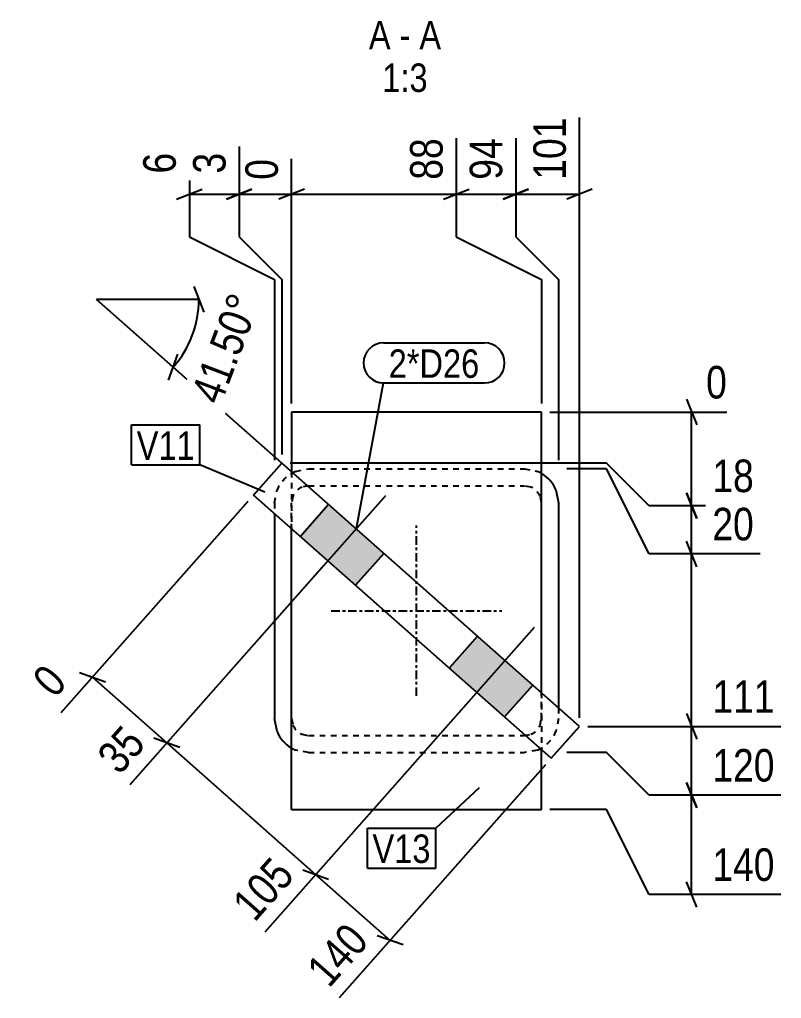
# Model space of a CAD drawing. Header units: millimetres. Extents: x 12 to 21002, y 7 to 413.
# Drawn here: x 15172.7 to 15441, y 7 to 351.9 of the extents above; entities that cross this region are included whole.
import ezdxf

# ---------------------------------------------------------------- set-up
doc = ezdxf.new("R2010")
doc.units = ezdxf.units.MM
doc.linetypes.add('DXK_LINE_DOT2', pattern=[3.9198, 1.9599, -1.9599])
doc.linetypes.add('DXK_LINE_DOT3', pattern=[5.9187, 2.979, -0.9799, 0.9799, -0.9799])
for name, color, linetype in [('MÅLSÆTNING', 7, 'Continuous'), ('STÅL', 7, 'Continuous'), ('TEKST', 7, 'Continuous')]:
    doc.layers.add(name, color=color, linetype=linetype)
doc.styles.add('Arial Narrow', font='ARIALN.TTF', dxfattribs={"height": 0.2})

msp = doc.modelspace()

# ---------------------------------------------------------------- hatches: boundary and pattern name
at = {"layer": 'STÅL', "linetype": 'Continuous'}
for points in [[(15271.59, 169.8), (15291.06, 152.57), (15301, 163.81), (15281.52, 181.03)], [(15324.01, 123.42), (15343.48, 106.19), (15353.42, 117.42), (15333.95, 134.65)]]:
    msp.add_hatch(color=96, dxfattribs=at).paths.add_polyline_path(points)

# ---------------------------------------------------------------- linework, layer by layer
at = {"layer": 'MÅLSÆTNING', "color": 7, "linetype": 'Continuous'}
for p, q in [((15369.9, 105.84), (15369.9, 317.42)), ((15232.5, 307.16), (15232.5, 275.38)), ((15250.05, 307.16), (15250.05, 275.38)), ((15326.5, 310.1), (15326.5, 275.38)), ((15326.5, 310.1), (15326.5, 275.38)), ((15347.5, 310.1), (15347.5, 275.38)), ((15347.5, 310.1), (15347.5, 275.38)), ((15268.5, 216.61), (15268.5, 302.79)), ((15268.5, 216.61), (15268.5, 302.79)), ((15228, 288.58), (15237, 292.18)), ((15232.5, 290.38), (15250.05, 290.38)), ((15245.55, 288.58), (15254.55, 292.18)), ((15250.05, 290.38), (15268.5, 290.38)), ((15273, 292.18), (15264, 288.58)), ((15273, 292.18), (15264, 288.58)), ((15268.5, 290.38), (15326.5, 290.38)), ((15322, 288.58), (15331, 292.18)), ((15326.5, 290.38), (15347.5, 290.38)), ((15343, 288.58), (15352, 292.18)), ((15347.5, 290.38), (15369.9, 290.38)), ((15374.4, 292.18), (15365.4, 288.58)), ((15326.5, 275.38), (15356.5, 260.38)), ((15326.5, 275.38), (15356.5, 260.38)), ((15347.5, 275.38), (15362.5, 260.38)), ((15347.5, 275.38), (15362.5, 260.38)), ((15262.5, 260.38), (15262.5, 196.61)), ((15265.05, 260.38), (15265.05, 198.61)), ((15265.05, 260.38), (15265.05, 198.61)), ((15356.5, 260.38), (15356.5, 216.61)), ((15356.5, 260.38), (15356.5, 216.61)), ((15362.5, 260.38), (15362.5, 196.61)), ((15362.5, 260.38), (15362.5, 196.61)), ((15234.03, 257.81), (15237.63, 248.81)), ((15235.83, 253.31), (15199.83, 253.31)), ((15226.79, 229.46), (15199.83, 253.31)), ((15225.16, 224.89), (15228.43, 234.02)), ((15275.11, 186.71), (15226.79, 229.46)), ((15407.6, 218.11), (15411.2, 209.11)), ((15359.5, 213.61), (15421.81, 213.61)), ((15409.4, 180.61), (15409.4, 213.61)), ((15379.4, 195.61), (15268.05, 195.61)), ((15379.4, 195.61), (15268.05, 195.61)), ((15379.4, 193.61), (15365.5, 193.61)), ((15379.4, 193.61), (15365.5, 193.61)), ((15394.4, 180.61), (15379.4, 195.61)), ((15394.4, 180.61), (15379.4, 195.61)), ((15394.4, 163.61), (15379.4, 193.61)), ((15394.4, 163.61), (15379.4, 193.61)), ((15411.2, 176.11), (15407.6, 185.11)), ((15407.6, 185.11), (15411.2, 176.11)), ((15253.12, 182.13), (15187.22, 107.65)), ((15433.5, 180.61), (15394.4, 180.61)), ((15433.5, 180.61), (15394.4, 180.61)), ((15409.4, 163.61), (15409.4, 180.61)), ((15411.2, 159.11), (15407.6, 168.11)), ((15411.2, 159.11), (15407.6, 168.11)), ((15433.5, 163.61), (15394.4, 163.61)), ((15433.5, 163.61), (15394.4, 163.61)), ((15409.4, 102.84), (15409.4, 163.61)), ((15279.33, 158.94), (15211.49, 82.25)), ((15193.78, 121.85), (15202.91, 118.58)), ((15198.34, 120.22), (15224.56, 97.02)), ((15331.76, 112.56), (15259.07, 30.39)), ((15407.6, 107.34), (15411.2, 98.34)), ((15407.6, 107.34), (15411.2, 98.34)), ((15372.9, 102.84), (15440.81, 102.84)), ((15372.9, 102.84), (15440.81, 102.84)), ((15409.4, 78.61), (15409.4, 102.84)), ((15229.12, 95.39), (15219.99, 98.66)), ((15224.56, 97.02), (15276.98, 50.64)), ((15379.4, 93.61), (15365.5, 93.61)), ((15379.4, 93.61), (15365.5, 93.61)), ((15394.4, 78.61), (15379.4, 93.61)), ((15394.4, 78.61), (15379.4, 93.61)), ((15357.97, 89.36), (15285.28, 7.2)), ((15411.2, 74.11), (15407.6, 83.11)), ((15407.6, 83.11), (15411.2, 74.11)), ((15440.81, 78.61), (15394.4, 78.61)), ((15440.81, 78.61), (15394.4, 78.61)), ((15409.4, 43.61), (15409.4, 78.61)), ((15379.4, 73.61), (15359.5, 73.61)), ((15394.4, 43.61), (15379.4, 73.61)), ((15272.42, 52.28), (15281.55, 49.01)), ((15272.42, 52.28), (15281.55, 49.01)), ((15276.98, 50.64), (15303.2, 27.45)), ((15411.2, 39.11), (15407.6, 48.11)), ((15440.81, 43.61), (15394.4, 43.61)), ((15307.76, 25.82), (15298.63, 29.08))]:
    msp.add_line(p, q, dxfattribs=at)
msp.add_arc((15199.83, 253.31), 36, 318.5, 0, dxfattribs=at)
at = {"layer": 'STÅL', "color": 2, "linetype": 'Continuous'}
for p, q in [((15268.5, 213.61), (15268.5, 192.55)), ((15356.5, 213.61), (15268.5, 213.61)), ((15356.5, 114.7), (15356.5, 213.61)), ((15255.11, 184.38), (15265.05, 195.61)), ((15369.9, 102.84), (15265.05, 195.61)), ((15359.96, 91.61), (15255.11, 184.38)), ((15361.59, 186.2), (15362.5, 181.61)), ((15362.5, 181.61), (15362.5, 109.39)), ((15262.5, 177.84), (15262.5, 105.61)), ((15268.5, 73.61), (15268.5, 172.53)), ((15263.41, 101.02), (15262.5, 105.61)), ((15359.96, 91.61), (15369.9, 102.84)), ((15356.5, 73.61), (15356.5, 94.67)), ((15268.5, 73.61), (15356.5, 73.61))]:
    msp.add_line(p, q, dxfattribs=at)
at = {"layer": 'STÅL', "color": 7, "linetype": 'DXK_LINE_DOT2'}
for p, q in [((15269.91, 192.7), (15274.5, 193.61)), ((15274.5, 193.61), (15350.5, 193.61)), ((15350.5, 193.61), (15355.09, 192.7)), ((15268.5, 192.55), (15268.5, 172.53)), ((15274.5, 187.61), (15272.2, 187.15)), ((15274.5, 187.61), (15350.5, 187.61)), ((15352.8, 187.15), (15350.5, 187.61)), ((15262.5, 181.61), (15263.41, 186.2)), ((15268.96, 183.91), (15268.5, 181.61)), ((15356.5, 181.61), (15356.04, 183.91)), ((15262.5, 181.61), (15262.5, 177.84)), ((15268.5, 105.61), (15268.5, 181.61)), ((15356.5, 105.61), (15356.5, 181.61)), ((15356.5, 114.7), (15356.5, 94.67)), ((15362.5, 109.39), (15362.5, 105.61)), ((15268.5, 105.61), (15268.96, 103.32)), ((15356.04, 103.32), (15356.5, 105.61)), ((15362.5, 105.61), (15361.59, 101.02)), ((15272.2, 100.07), (15274.5, 99.61)), ((15350.5, 99.61), (15352.8, 100.07)), ((15274.5, 99.61), (15350.5, 99.61)), ((15274.5, 93.61), (15269.91, 94.52)), ((15274.5, 93.61), (15350.5, 93.61)), ((15355.09, 94.52), (15350.5, 93.61))]:
    msp.add_line(p, q, dxfattribs=at)
at = {"layer": 'STÅL', "color": 96, "linetype": 'Continuous'}
for p, q in [((15301.57, 184.07), (15245.25, 120.41)), ((15281.52, 181.03), (15271.59, 169.8)), ((15301, 163.81), (15291.06, 152.57)), ((15353.99, 137.69), (15297.67, 74.03)), ((15333.95, 134.65), (15324.01, 123.42)), ((15353.42, 117.42), (15343.48, 106.19))]:
    msp.add_line(p, q, dxfattribs=at)
at = {"layer": 'STÅL', "color": 7, "linetype": 'DXK_LINE_DOT3'}
for p, q in [((15312.5, 113.61), (15312.5, 173.61)), ((15282.5, 143.61), (15342.5, 143.61))]:
    msp.add_line(p, q, dxfattribs=at)
at = {"layer": 'STÅL', "color": 7, "linetype": 'DXK_LINE_DOT2'}
for centre, radius, start, end in [((15274.5, 181.61), 12, 112.5, 157.5), ((15350.5, 181.61), 12, 59.376, 67.5), ((15274.5, 181.61), 6, 112.5, 157.5), ((15350.5, 181.61), 6, 22.5, 67.5), ((15274.5, 105.61), 6, 202.5, 247.5), ((15350.5, 105.61), 6, 292.5, 337.5), ((15350.5, 105.61), 12, 292.5, 337.5), ((15274.5, 105.61), 12, 239.4262, 247.5)]:
    msp.add_arc(centre, radius, start, end, dxfattribs=at)
at = {"layer": 'STÅL', "color": 2, "linetype": 'Continuous'}
for centre, start, end in [((15350.5, 181.61), 22.5, 59.376), ((15274.5, 105.61), 202.5, 239.4262)]:
    msp.add_arc(centre, 12, start, end, dxfattribs=at)
at = {"layer": 'TEKST', "color": 7, "linetype": 'Continuous'}
for p, q in [((15300.9, 237.98), (15336.47, 237.98)), ((15291.33, 172.65), (15300.9, 223.88)), ((15300.9, 223.88), (15336.47, 223.88)), ((15212.15, 209.07), (15236.22, 209.07)), ((15212.15, 194.97), (15212.15, 209.07)), ((15236.22, 194.97), (15236.22, 209.07)), ((15212.15, 194.97), (15236.22, 194.97)), ((15259.05, 185.35), (15236.22, 194.97)), ((15334.61, 81.16), (15319.26, 67.04)), ((15295.2, 67.04), (15319.26, 67.04)), ((15295.2, 52.94), (15295.2, 67.04)), ((15319.26, 52.94), (15319.26, 67.04)), ((15295.2, 52.94), (15319.26, 52.94))]:
    msp.add_line(p, q, dxfattribs=at)
for centre, start, end in [((15300.9, 230.93), 90, 270), ((15336.47, 230.93), 270, 90)]:
    msp.add_arc(centre, 7.05, start, end, dxfattribs=at)

# ---------------------------------------------------------------- wipeouts: each hides what was drawn before it
at = {"color": 0, "linetype": 'Continuous'}
for points, layer in [([(15433.71, 183.01), (15433.71, 199.81), (15414.29, 199.81), (15414.29, 183.01)], 'MÅLSÆTNING'), ([(15441.02, 105.24), (15441.02, 122.04), (15414.29, 122.04), (15414.29, 105.24)], 'MÅLSÆTNING'), ([(15441.02, 81.01), (15441.02, 97.81), (15414.29, 97.81), (15414.29, 81.01)], 'MÅLSÆTNING'), ([(15441.02, 46.01), (15441.02, 62.81), (15414.29, 62.81), (15414.29, 46.01)], 'MÅLSÆTNING'), ([(15303.39, 341.42), (15303.39, 351.92), (15295.72, 351.92), (15295.72, 341.42)], 'TEKST'), ([(15310.36, 341.42), (15310.36, 351.92), (15306.54, 351.92), (15306.54, 341.42)], 'TEKST'), ([(15321.18, 341.42), (15321.18, 351.92), (15313.51, 351.92), (15313.51, 341.42)], 'TEKST'), ([(15316.45, 326.42), (15316.45, 336.92), (15300.45, 336.92), (15300.45, 326.42)], 'TEKST')]:
    msp.add_wipeout(points, dxfattribs=at).dxf.layer = layer
at = {"color": 0}
msp.add_wipeout([(15334.67, 225.68), (15334.67, 236.18), (15302.7, 236.18), (15302.7, 225.68)], dxfattribs=at).dxf.layer = 'TEKST'

# ---------------------------------------------------------------- next in the draw order: texts
at = {"layer": 'MÅLSÆTNING', "color": 3, "linetype": 'Continuous', "style": 'Arial Narrow'}
for s, p in [('18', (15416.69, 185.41)), ('111', (15416.69, 107.64)), ('120', (15416.69, 83.41)), ('140', (15416.69, 48.41))]:
    msp.add_text(s, height=11.453, dxfattribs=at).set_placement(p)
at = {"layer": 'TEKST', "color": 3, "linetype": 'Continuous', "style": 'Arial Narrow'}
for s, height, p in [('A', 10.02, (15295.72, 341.42)), ('A', 10.02, (15313.51, 341.42)), ('-', 10.02, (15306.54, 341.42)), ('1:3', 10.021, (15300.45, 326.42))]:
    msp.add_text(s, height=height, dxfattribs=at).set_placement(p)

# ---------------------------------------------------------------- next in the draw order: wipeouts: each hides what was drawn before it
at = {"color": 0, "linetype": 'Continuous'}
for points in [[(15367.5, 319.82), (15350.7, 319.82), (15350.7, 293.08), (15367.5, 293.08)], [(15266.1, 305.19), (15249.3, 305.19), (15249.3, 293.08), (15266.1, 293.08)], [(15424.21, 216.01), (15424.21, 232.81), (15412.1, 232.81), (15412.1, 216.01)], [(15433.71, 166.01), (15433.71, 182.81), (15414.29, 182.81), (15414.29, 166.01)], [(15193.31, 118.15), (15180.73, 129.28), (15172.7, 120.21), (15185.28, 109.08)], [(15220.97, 96.59), (15208.39, 107.73), (15195.52, 93.18), (15208.1, 82.04)], [(15299.61, 27.02), (15287.03, 38.15), (15269.31, 18.12), (15281.89, 6.99)]]:
    msp.add_wipeout(points, dxfattribs=at).dxf.layer = 'MÅLSÆTNING'
at = {"color": 0}
for points, layer in [([(15260.57, 253.89), (15244.86, 259.84), (15229.23, 218.59), (15244.94, 212.63)], 'MÅLSÆTNING'), ([(15334.67, 225.68), (15334.67, 236.18), (15302.7, 236.18), (15302.7, 225.68)], 'TEKST'), ([(15234.42, 196.77), (15234.42, 207.27), (15213.95, 207.27), (15213.95, 196.77)], 'TEKST')]:
    msp.add_wipeout(points, dxfattribs=at).dxf.layer = layer

# ---------------------------------------------------------------- next in the draw order: linework, layer by layer
at = {"layer": 'MÅLSÆTNING', "color": 7, "linetype": 'Continuous'}
for p, q in [((15250.05, 307.16), (15250.05, 275.38)), ((15254.55, 292.18), (15245.55, 288.58)), ((15352, 292.18), (15343, 288.58)), ((15232.5, 275.38), (15262.5, 260.38)), ((15250.05, 275.38), (15265.05, 260.38)), ((15250.05, 275.38), (15265.05, 260.38)), ((15279.33, 158.94), (15211.49, 82.25)), ((15331.76, 112.56), (15259.07, 30.39)), ((15229.12, 95.39), (15219.99, 98.66))]:
    msp.add_line(p, q, dxfattribs=at)

# ---------------------------------------------------------------- next in the draw order: texts
at = {"layer": 'MÅLSÆTNING', "color": 3, "linetype": 'Continuous', "style": 'Arial Narrow'}
for s, height, rotation, p in [('101', 11.453, 90.0002, (15365.1, 295.48)), ('0', 11.45, 90.0002, (15263.7, 295.48)), ('0', 11.45, 48.5009, (15185.08, 112.46)), ('35', 11.453, 48.5009, (15207.89, 85.43)), ('140', 11.453, 48.5009, (15281.69, 10.38))]:
    msp.add_text(s, height=height, rotation=rotation, dxfattribs=at).set_placement(p)
at = {"layer": 'MÅLSÆTNING', "color": 3, "style": 'Arial Narrow'}
msp.add_text('41.50°', height=11.453, rotation=69.2477, dxfattribs=at).set_placement((15243.54, 215.73))
at = {"layer": 'MÅLSÆTNING', "color": 3, "linetype": 'Continuous', "style": 'Arial Narrow'}
for s, height, p in [('0', 11.45, (15414.5, 218.41)), ('20', 11.453, (15416.69, 168.41))]:
    msp.add_text(s, height=height, dxfattribs=at).set_placement(p)
at = {"layer": 'TEKST', "color": 3, "style": 'Arial Narrow'}
msp.add_text('2*D26', height=10.021, dxfattribs=at).set_placement((15302.7, 225.68))

# ---------------------------------------------------------------- next in the draw order: wipeouts: each hides what was drawn before it
at = {"color": 0, "linetype": 'Continuous'}
msp.add_wipeout([(15247.65, 307.38), (15230.85, 307.38), (15230.85, 295.26), (15247.65, 295.26)], dxfattribs=at).dxf.layer = 'MÅLSÆTNING'
at = {"color": 0}
msp.add_wipeout([(15234.42, 196.77), (15234.42, 207.27), (15213.95, 207.27), (15213.95, 196.77)], dxfattribs=at).dxf.layer = 'TEKST'

# ---------------------------------------------------------------- next in the draw order: texts
at = {"layer": 'MÅLSÆTNING', "color": 3, "linetype": 'Continuous', "style": 'Arial Narrow'}
msp.add_text('3', height=11.45, rotation=90.0002, dxfattribs=at).set_placement((15245.25, 297.66))
at = {"layer": 'TEKST', "color": 3, "style": 'Arial Narrow'}
msp.add_text('V11', height=10.021, dxfattribs=at).set_placement((15213.95, 196.77))

# ---------------------------------------------------------------- next in the draw order: wipeouts: each hides what was drawn before it
at = {"color": 0, "linetype": 'Continuous'}
for points in [[(15345.1, 312.5), (15328.3, 312.5), (15328.3, 293.08), (15345.1, 293.08)], [(15230.1, 307.38), (15213.3, 307.38), (15213.3, 295.26), (15230.1, 295.26)], [(15273.4, 50.21), (15260.81, 61.34), (15243.1, 41.32), (15255.68, 30.18)]]:
    msp.add_wipeout(points, dxfattribs=at).dxf.layer = 'MÅLSÆTNING'
at = {"color": 0}
msp.add_wipeout([(15317.46, 54.74), (15317.46, 65.24), (15297, 65.24), (15297, 54.74)], dxfattribs=at).dxf.layer = 'TEKST'

# ---------------------------------------------------------------- next in the draw order: linework, layer by layer
at = {"layer": 'MÅLSÆTNING', "color": 7, "linetype": 'Continuous'}
msp.add_line((15322, 288.58), (15331, 292.18), dxfattribs=at)

# ---------------------------------------------------------------- next in the draw order: texts
at = {"layer": 'MÅLSÆTNING', "color": 3, "linetype": 'Continuous', "style": 'Arial Narrow'}
for s, height, rotation, p in [('94', 11.453, 90.0002, (15342.7, 295.48)), ('6', 11.45, 90.0002, (15227.7, 297.66)), ('105', 11.453, 48.5009, (15255.47, 33.57))]:
    msp.add_text(s, height=height, rotation=rotation, dxfattribs=at).set_placement(p)

# ---------------------------------------------------------------- next in the draw order: wipeouts: each hides what was drawn before it
at = {"color": 0}
msp.add_wipeout([(15317.46, 54.74), (15317.46, 65.24), (15297, 65.24), (15297, 54.74)], dxfattribs=at).dxf.layer = 'TEKST'

# ---------------------------------------------------------------- next in the draw order: texts
at = {"layer": 'TEKST', "color": 3, "style": 'Arial Narrow'}
msp.add_text('V13', height=10.021, dxfattribs=at).set_placement((15297, 54.74))

# ---------------------------------------------------------------- next in the draw order: wipeouts: each hides what was drawn before it
at = {"color": 0, "linetype": 'Continuous'}
msp.add_wipeout([(15324.1, 312.5), (15307.3, 312.5), (15307.3, 293.08), (15324.1, 293.08)], dxfattribs=at).dxf.layer = 'MÅLSÆTNING'

# ---------------------------------------------------------------- next in the draw order: texts
at = {"layer": 'MÅLSÆTNING', "color": 3, "linetype": 'Continuous', "style": 'Arial Narrow'}
msp.add_text('88', height=11.453, rotation=90.0002, dxfattribs=at).set_placement((15321.7, 295.48))

doc.saveas('drawing.dxf')
